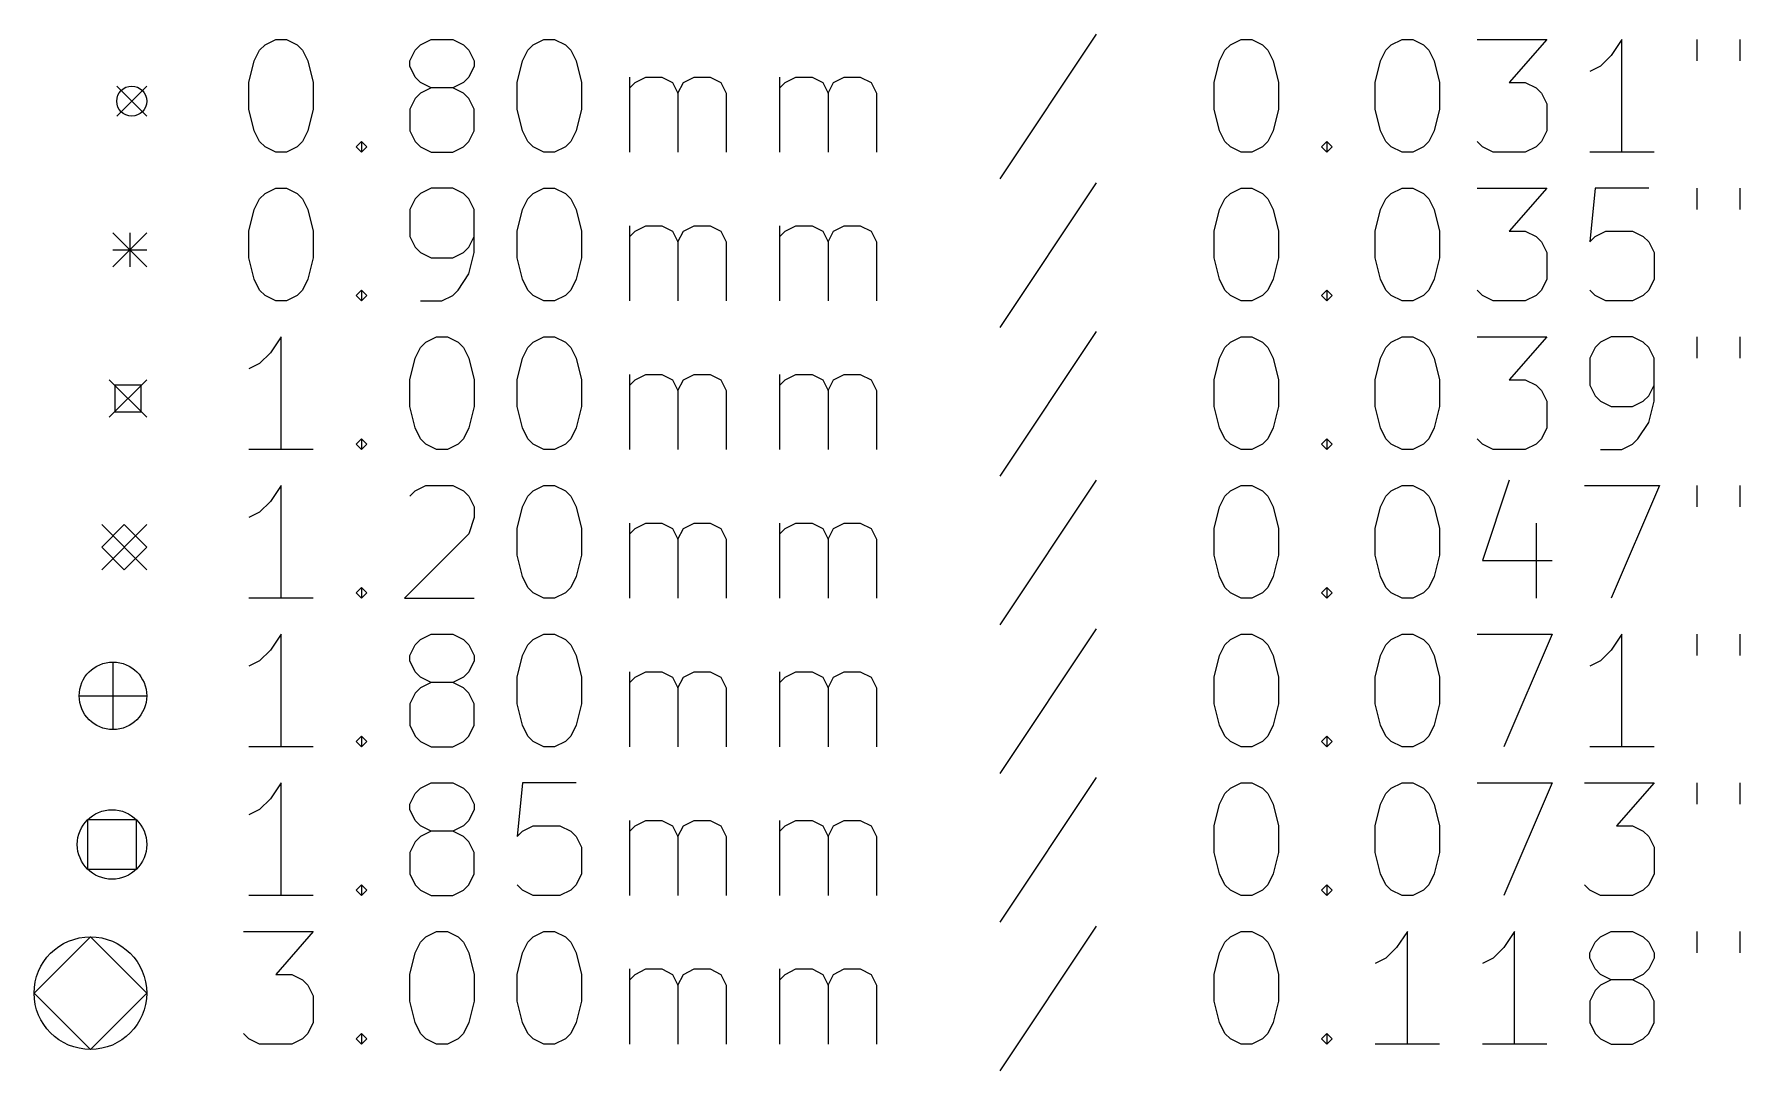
# Model space of a CAD drawing. Extents: x 97 to 200, y -195 to -40.
# Drawn here: x 96.97 to 142.41, y -195.01 to -167.39 of the extents above; entities that cross this region are included whole.
import ezdxf

# ---------------------------------------------------------------- set-up
doc = ezdxf.new("R2010")
doc.units = 0
doc.layers.add('BLACK', color=7, linetype='CONTINUOUS')

msp = doc.modelspace()

# ---------------------------------------------------------------- linework, layer by layer
at = {"layer": 'BLACK', "linetype": 'CONTINUOUS'}
for p, q in [((103.125, -167.675), (103.411, -167.532)), ((103.411, -167.532), (103.696, -167.532)), ((103.696, -167.532), (103.982, -167.675)), ((107.268, -167.675), (107.554, -167.532)), ((107.554, -167.532), (108.125, -167.532)), ((108.125, -167.532), (108.411, -167.675)), ((110.268, -167.675), (110.554, -167.532)), ((110.554, -167.532), (110.839, -167.532)), ((110.839, -167.532), (111.125, -167.675)), ((125.268, -167.389), (122.696, -171.246)), ((128.839, -167.675), (129.125, -167.532)), ((129.125, -167.532), (129.411, -167.532)), ((129.411, -167.532), (129.696, -167.675)), ((133.125, -167.675), (133.411, -167.532)), ((133.411, -167.532), (133.696, -167.532)), ((133.696, -167.532), (133.982, -167.675)), ((135.411, -167.532), (137.268, -167.532)), ((137.268, -167.532), (136.268, -168.675)), ((139.268, -167.532), (138.982, -167.961)), ((139.268, -170.532), (139.268, -167.532)), ((141.268, -167.532), (141.268, -168.104)), ((142.411, -167.532), (142.411, -168.104)), ((102.696, -168.675), (102.839, -168.104)), ((102.839, -168.104), (102.982, -167.818)), ((102.982, -167.818), (103.125, -167.675)), ((103.982, -167.675), (104.125, -167.818)), ((104.125, -167.818), (104.268, -168.104)), ((104.268, -168.104), (104.411, -168.675)), ((106.982, -168.104), (107.125, -167.818)), ((106.982, -168.246), (106.982, -168.104)), ((107.125, -167.818), (107.268, -167.675)), ((108.411, -167.675), (108.554, -167.818)), ((108.554, -167.818), (108.696, -168.104)), ((108.696, -168.104), (108.696, -168.246)), ((109.839, -168.675), (109.982, -168.104)), ((109.982, -168.104), (110.125, -167.818)), ((110.125, -167.818), (110.268, -167.675)), ((111.125, -167.675), (111.268, -167.818)), ((111.268, -167.818), (111.411, -168.104)), ((111.411, -168.104), (111.554, -168.675)), ((128.411, -168.675), (128.554, -168.104)), ((128.554, -168.104), (128.696, -167.818)), ((128.696, -167.818), (128.839, -167.675)), ((129.696, -167.675), (129.839, -167.818)), ((129.839, -167.818), (129.982, -168.104)), ((129.982, -168.104), (130.125, -168.675)), ((132.696, -168.675), (132.839, -168.104)), ((132.839, -168.104), (132.982, -167.818)), ((132.982, -167.818), (133.125, -167.675)), ((133.982, -167.675), (134.125, -167.818)), ((134.125, -167.818), (134.268, -168.104)), ((134.268, -168.104), (134.411, -168.675)), ((138.982, -167.961), (138.696, -168.246)), ((107.125, -168.532), (106.982, -168.246)), ((107.268, -168.675), (107.125, -168.532)), ((108.554, -168.532), (108.411, -168.675)), ((108.696, -168.246), (108.554, -168.532)), ((112.839, -170.532), (112.839, -168.532)), ((112.982, -168.675), (113.268, -168.532)), ((113.268, -168.532), (113.696, -168.532)), ((113.696, -168.532), (113.982, -168.675)), ((114.268, -168.675), (114.554, -168.532)), ((114.554, -168.532), (114.982, -168.532)), ((114.982, -168.532), (115.268, -168.675)), ((116.839, -170.532), (116.839, -168.532)), ((116.982, -168.675), (117.268, -168.532)), ((117.268, -168.532), (117.696, -168.532)), ((117.696, -168.532), (117.982, -168.675)), ((118.268, -168.675), (118.554, -168.532)), ((118.554, -168.532), (118.982, -168.532)), ((118.982, -168.532), (119.268, -168.675)), ((138.696, -168.246), (138.411, -168.389)), ((99.175, -168.775), (99.975, -169.575)), ((99.975, -168.775), (99.175, -169.575)), ((102.696, -169.389), (102.696, -168.675)), ((104.411, -168.675), (104.411, -169.389)), ((107.268, -168.961), (107.125, -169.104)), ((107.554, -168.818), (107.268, -168.675)), ((107.554, -168.818), (107.268, -168.961)), ((108.125, -168.818), (107.554, -168.818)), ((108.411, -168.675), (108.125, -168.818)), ((108.411, -168.961), (108.125, -168.818)), ((108.554, -169.104), (108.411, -168.961)), ((109.839, -169.389), (109.839, -168.675)), ((111.554, -168.675), (111.554, -169.389)), ((112.839, -168.818), (112.982, -168.675)), ((113.982, -168.675), (114.125, -168.961)), ((114.125, -168.961), (114.268, -168.675)), ((114.125, -168.961), (114.125, -170.532)), ((115.268, -168.675), (115.411, -168.961)), ((115.411, -168.961), (115.411, -170.532)), ((116.839, -168.818), (116.982, -168.675)), ((117.982, -168.675), (118.125, -168.961)), ((118.125, -168.961), (118.268, -168.675)), ((118.125, -168.961), (118.125, -170.532)), ((119.268, -168.675), (119.411, -168.961)), ((119.411, -168.961), (119.411, -170.532)), ((128.411, -169.389), (128.411, -168.675)), ((130.125, -168.675), (130.125, -169.389)), ((132.696, -169.389), (132.696, -168.675)), ((134.411, -168.675), (134.411, -169.389)), ((136.268, -168.675), (136.696, -168.675)), ((136.696, -168.675), (136.982, -168.818)), ((136.982, -168.818), (137.125, -168.961)), ((137.125, -168.961), (137.268, -169.246)), ((102.839, -169.961), (102.696, -169.389)), ((104.411, -169.389), (104.268, -169.961)), ((107.125, -169.104), (106.982, -169.389)), ((106.982, -169.389), (106.982, -169.961)), ((108.696, -169.389), (108.554, -169.104)), ((108.696, -169.961), (108.696, -169.389)), ((109.982, -169.961), (109.839, -169.389)), ((111.554, -169.389), (111.411, -169.961)), ((128.554, -169.961), (128.411, -169.389)), ((130.125, -169.389), (129.982, -169.961)), ((132.839, -169.961), (132.696, -169.389)), ((134.411, -169.389), (134.268, -169.961)), ((137.268, -169.246), (137.268, -169.961)), ((102.982, -170.246), (102.839, -169.961)), ((103.125, -170.389), (102.982, -170.246)), ((104.125, -170.246), (103.982, -170.389)), ((104.268, -169.961), (104.125, -170.246)), ((105.554, -170.389), (105.696, -170.246)), ((105.696, -170.246), (105.839, -170.389)), ((105.696, -170.246), (105.696, -170.532)), ((106.982, -169.961), (107.125, -170.246)), ((107.125, -170.246), (107.268, -170.389)), ((108.411, -170.389), (108.554, -170.246)), ((108.554, -170.246), (108.696, -169.961)), ((110.125, -170.246), (109.982, -169.961)), ((110.268, -170.389), (110.125, -170.246)), ((111.268, -170.246), (111.125, -170.389)), ((111.411, -169.961), (111.268, -170.246)), ((128.696, -170.246), (128.554, -169.961)), ((128.839, -170.389), (128.696, -170.246)), ((129.839, -170.246), (129.696, -170.389)), ((129.982, -169.961), (129.839, -170.246)), ((131.268, -170.389), (131.411, -170.246)), ((131.411, -170.246), (131.554, -170.389)), ((131.411, -170.246), (131.411, -170.532)), ((132.982, -170.246), (132.839, -169.961)), ((133.125, -170.389), (132.982, -170.246)), ((134.125, -170.246), (133.982, -170.389)), ((134.268, -169.961), (134.125, -170.246)), ((135.554, -170.389), (135.411, -170.246)), ((137.125, -170.246), (136.982, -170.389)), ((137.268, -169.961), (137.125, -170.246)), ((103.411, -170.532), (103.125, -170.389)), ((103.696, -170.532), (103.411, -170.532)), ((103.982, -170.389), (103.696, -170.532)), ((105.696, -170.532), (105.554, -170.389)), ((105.839, -170.389), (105.696, -170.532)), ((107.268, -170.389), (107.554, -170.532)), ((107.554, -170.532), (108.125, -170.532)), ((108.125, -170.532), (108.411, -170.389)), ((110.554, -170.532), (110.268, -170.389)), ((110.839, -170.532), (110.554, -170.532)), ((111.125, -170.389), (110.839, -170.532)), ((129.125, -170.532), (128.839, -170.389)), ((129.411, -170.532), (129.125, -170.532)), ((129.696, -170.389), (129.411, -170.532)), ((131.411, -170.532), (131.268, -170.389)), ((131.554, -170.389), (131.411, -170.532)), ((133.411, -170.532), (133.125, -170.389)), ((133.696, -170.532), (133.411, -170.532)), ((133.982, -170.389), (133.696, -170.532)), ((135.839, -170.532), (135.554, -170.389)), ((136.696, -170.532), (135.839, -170.532)), ((136.982, -170.389), (136.696, -170.532)), ((140.125, -170.532), (138.411, -170.532)), ((102.982, -171.778), (103.125, -171.635)), ((103.125, -171.635), (103.411, -171.492)), ((103.411, -171.492), (103.696, -171.492)), ((103.696, -171.492), (103.982, -171.635)), ((103.982, -171.635), (104.125, -171.778)), ((107.268, -171.635), (107.125, -171.778)), ((107.554, -171.492), (107.268, -171.635)), ((108.125, -171.492), (107.554, -171.492)), ((108.411, -171.635), (108.125, -171.492)), ((108.554, -171.778), (108.411, -171.635)), ((110.125, -171.778), (110.268, -171.635)), ((110.268, -171.635), (110.554, -171.492)), ((110.554, -171.492), (110.839, -171.492)), ((110.839, -171.492), (111.125, -171.635)), ((111.125, -171.635), (111.268, -171.778)), ((125.268, -171.349), (122.696, -175.206)), ((128.696, -171.778), (128.839, -171.635)), ((128.839, -171.635), (129.125, -171.492)), ((129.125, -171.492), (129.411, -171.492)), ((129.411, -171.492), (129.696, -171.635)), ((129.696, -171.635), (129.839, -171.778)), ((132.982, -171.778), (133.125, -171.635)), ((133.125, -171.635), (133.411, -171.492)), ((133.411, -171.492), (133.696, -171.492)), ((133.696, -171.492), (133.982, -171.635)), ((133.982, -171.635), (134.125, -171.778)), ((135.411, -171.492), (137.268, -171.492)), ((137.268, -171.492), (136.268, -172.635)), ((138.554, -171.492), (138.411, -172.921)), ((139.982, -171.492), (138.554, -171.492)), ((141.268, -171.492), (141.268, -172.064)), ((142.411, -171.492), (142.411, -172.064)), ((102.696, -172.635), (102.839, -172.064)), ((102.839, -172.064), (102.982, -171.778)), ((104.125, -171.778), (104.268, -172.064)), ((104.268, -172.064), (104.411, -172.635)), ((107.125, -171.778), (106.982, -172.064)), ((106.982, -172.064), (106.982, -172.778)), ((108.696, -172.064), (108.554, -171.778)), ((108.696, -173.206), (108.696, -172.064)), ((109.839, -172.635), (109.982, -172.064)), ((109.982, -172.064), (110.125, -171.778)), ((111.268, -171.778), (111.411, -172.064)), ((111.411, -172.064), (111.554, -172.635)), ((128.411, -172.635), (128.554, -172.064)), ((128.554, -172.064), (128.696, -171.778)), ((129.839, -171.778), (129.982, -172.064)), ((129.982, -172.064), (130.125, -172.635)), ((132.696, -172.635), (132.839, -172.064)), ((132.839, -172.064), (132.982, -171.778)), ((134.125, -171.778), (134.268, -172.064)), ((134.268, -172.064), (134.411, -172.635)), ((102.696, -173.349), (102.696, -172.635)), ((104.411, -172.635), (104.411, -173.349)), ((109.839, -173.349), (109.839, -172.635)), ((111.554, -172.635), (111.554, -173.349)), ((112.839, -174.492), (112.839, -172.492)), ((112.839, -172.778), (112.982, -172.635)), ((112.982, -172.635), (113.268, -172.492)), ((113.268, -172.492), (113.696, -172.492)), ((113.696, -172.492), (113.982, -172.635)), ((113.982, -172.635), (114.125, -172.921)), ((114.125, -172.921), (114.268, -172.635)), ((114.268, -172.635), (114.554, -172.492)), ((114.554, -172.492), (114.982, -172.492)), ((114.982, -172.492), (115.268, -172.635)), ((115.268, -172.635), (115.411, -172.921)), ((116.839, -174.492), (116.839, -172.492)), ((116.839, -172.778), (116.982, -172.635)), ((116.982, -172.635), (117.268, -172.492)), ((117.268, -172.492), (117.696, -172.492)), ((117.696, -172.492), (117.982, -172.635)), ((117.982, -172.635), (118.125, -172.921)), ((118.125, -172.921), (118.268, -172.635)), ((118.268, -172.635), (118.554, -172.492)), ((118.554, -172.492), (118.982, -172.492)), ((118.982, -172.492), (119.268, -172.635)), ((119.268, -172.635), (119.411, -172.921)), ((128.411, -173.349), (128.411, -172.635)), ((130.125, -172.635), (130.125, -173.349)), ((132.696, -173.349), (132.696, -172.635)), ((134.411, -172.635), (134.411, -173.349)), ((136.268, -172.635), (136.696, -172.635)), ((136.696, -172.635), (136.982, -172.778)), ((138.554, -172.778), (138.839, -172.635)), ((138.839, -172.635), (139.554, -172.635)), ((139.554, -172.635), (139.839, -172.778)), ((99.075, -172.685), (99.975, -173.585)), ((99.975, -172.685), (99.075, -173.585)), ((99.525, -172.685), (99.525, -173.585)), ((106.982, -172.778), (107.125, -173.064)), ((107.125, -173.064), (107.268, -173.206)), ((108.411, -173.206), (108.554, -173.064)), ((108.554, -173.064), (108.696, -172.778)), ((114.125, -172.921), (114.125, -174.492)), ((115.411, -172.921), (115.411, -174.492)), ((118.125, -172.921), (118.125, -174.492)), ((119.411, -172.921), (119.411, -174.492)), ((136.982, -172.778), (137.125, -172.921)), ((137.125, -172.921), (137.268, -173.206)), ((138.411, -172.921), (138.554, -172.778)), ((139.839, -172.778), (139.982, -172.921)), ((139.982, -172.921), (140.125, -173.206)), ((99.075, -173.135), (99.975, -173.135)), ((102.839, -173.921), (102.696, -173.349)), ((104.411, -173.349), (104.268, -173.921)), ((107.268, -173.206), (107.554, -173.349)), ((107.554, -173.349), (108.125, -173.349)), ((108.125, -173.349), (108.411, -173.206)), ((108.554, -173.778), (108.696, -173.206)), ((109.982, -173.921), (109.839, -173.349)), ((111.554, -173.349), (111.411, -173.921)), ((128.554, -173.921), (128.411, -173.349)), ((130.125, -173.349), (129.982, -173.921)), ((132.839, -173.921), (132.696, -173.349)), ((134.411, -173.349), (134.268, -173.921)), ((137.268, -173.206), (137.268, -173.921)), ((140.125, -173.206), (140.125, -173.921)), ((102.982, -174.206), (102.839, -173.921)), ((104.268, -173.921), (104.125, -174.206)), ((108.268, -174.206), (108.554, -173.778)), ((110.125, -174.206), (109.982, -173.921)), ((111.411, -173.921), (111.268, -174.206)), ((128.696, -174.206), (128.554, -173.921)), ((129.982, -173.921), (129.839, -174.206)), ((132.982, -174.206), (132.839, -173.921)), ((134.268, -173.921), (134.125, -174.206)), ((137.268, -173.921), (137.125, -174.206)), ((140.125, -173.921), (139.982, -174.206)), ((103.125, -174.349), (102.982, -174.206)), ((103.411, -174.492), (103.125, -174.349)), ((103.982, -174.349), (103.696, -174.492)), ((104.125, -174.206), (103.982, -174.349)), ((105.554, -174.349), (105.696, -174.206)), ((105.696, -174.492), (105.554, -174.349)), ((105.696, -174.206), (105.839, -174.349)), ((105.696, -174.206), (105.696, -174.492)), ((105.839, -174.349), (105.696, -174.492)), ((107.839, -174.492), (108.125, -174.349)), ((108.125, -174.349), (108.268, -174.206)), ((110.268, -174.349), (110.125, -174.206)), ((110.554, -174.492), (110.268, -174.349)), ((111.125, -174.349), (110.839, -174.492)), ((111.268, -174.206), (111.125, -174.349)), ((128.839, -174.349), (128.696, -174.206)), ((129.125, -174.492), (128.839, -174.349)), ((129.696, -174.349), (129.411, -174.492)), ((129.839, -174.206), (129.696, -174.349)), ((131.268, -174.349), (131.411, -174.206)), ((131.411, -174.492), (131.268, -174.349)), ((131.411, -174.206), (131.554, -174.349)), ((131.411, -174.206), (131.411, -174.492)), ((131.554, -174.349), (131.411, -174.492)), ((133.125, -174.349), (132.982, -174.206)), ((133.411, -174.492), (133.125, -174.349)), ((133.982, -174.349), (133.696, -174.492)), ((134.125, -174.206), (133.982, -174.349)), ((135.554, -174.349), (135.411, -174.206)), ((135.839, -174.492), (135.554, -174.349)), ((136.982, -174.349), (136.696, -174.492)), ((137.125, -174.206), (136.982, -174.349)), ((138.554, -174.349), (138.411, -174.206)), ((138.839, -174.492), (138.554, -174.349)), ((139.839, -174.349), (139.554, -174.492)), ((139.982, -174.206), (139.839, -174.349)), ((103.696, -174.492), (103.411, -174.492)), ((107.268, -174.492), (107.839, -174.492)), ((110.839, -174.492), (110.554, -174.492)), ((129.411, -174.492), (129.125, -174.492)), ((133.696, -174.492), (133.411, -174.492)), ((136.696, -174.492), (135.839, -174.492)), ((139.554, -174.492), (138.839, -174.492)), ((125.268, -175.309), (122.696, -179.166)), ((103.554, -175.452), (103.268, -175.881)), ((103.554, -178.452), (103.554, -175.452)), ((107.125, -176.024), (107.268, -175.738)), ((107.268, -175.738), (107.411, -175.595)), ((107.411, -175.595), (107.696, -175.452)), ((107.696, -175.452), (107.982, -175.452)), ((107.982, -175.452), (108.268, -175.595)), ((108.268, -175.595), (108.411, -175.738)), ((108.411, -175.738), (108.554, -176.024)), ((109.982, -176.024), (110.125, -175.738)), ((110.125, -175.738), (110.268, -175.595)), ((110.268, -175.595), (110.554, -175.452)), ((110.554, -175.452), (110.839, -175.452)), ((110.839, -175.452), (111.125, -175.595)), ((111.125, -175.595), (111.268, -175.738)), ((111.268, -175.738), (111.411, -176.024)), ((128.554, -176.024), (128.696, -175.738)), ((128.696, -175.738), (128.839, -175.595)), ((128.839, -175.595), (129.125, -175.452)), ((129.125, -175.452), (129.411, -175.452)), ((129.411, -175.452), (129.696, -175.595)), ((129.696, -175.595), (129.839, -175.738)), ((129.839, -175.738), (129.982, -176.024)), ((132.839, -176.024), (132.982, -175.738)), ((132.982, -175.738), (133.125, -175.595)), ((133.125, -175.595), (133.411, -175.452)), ((133.411, -175.452), (133.696, -175.452)), ((133.696, -175.452), (133.982, -175.595)), ((133.982, -175.595), (134.125, -175.738)), ((134.125, -175.738), (134.268, -176.024)), ((135.411, -175.452), (137.268, -175.452)), ((137.268, -175.452), (136.268, -176.595)), ((138.554, -175.738), (138.411, -176.024)), ((138.696, -175.595), (138.554, -175.738)), ((138.982, -175.452), (138.696, -175.595)), ((139.554, -175.452), (138.982, -175.452)), ((139.839, -175.595), (139.554, -175.452)), ((139.982, -175.738), (139.839, -175.595)), ((140.125, -176.024), (139.982, -175.738)), ((141.268, -175.452), (141.268, -176.024)), ((142.411, -175.452), (142.411, -176.024)), ((102.982, -176.166), (102.696, -176.309)), ((103.268, -175.881), (102.982, -176.166)), ((106.982, -176.595), (107.125, -176.024)), ((108.554, -176.024), (108.696, -176.595)), ((109.839, -176.595), (109.982, -176.024)), ((111.411, -176.024), (111.554, -176.595)), ((128.411, -176.595), (128.554, -176.024)), ((129.982, -176.024), (130.125, -176.595)), ((132.696, -176.595), (132.839, -176.024)), ((134.268, -176.024), (134.411, -176.595)), ((138.411, -176.024), (138.411, -176.738)), ((140.125, -177.166), (140.125, -176.024)), ((98.975, -176.595), (99.975, -177.595)), ((99.975, -176.595), (98.975, -177.595)), ((99.8286, -176.741), (99.1214, -176.741)), ((99.1214, -176.741), (99.1214, -177.449)), ((99.8286, -177.449), (99.8286, -176.741)), ((106.982, -177.309), (106.982, -176.595)), ((108.696, -176.595), (108.696, -177.309)), ((109.839, -177.309), (109.839, -176.595)), ((111.554, -176.595), (111.554, -177.309)), ((112.839, -178.452), (112.839, -176.452)), ((112.839, -176.738), (112.982, -176.595)), ((112.982, -176.595), (113.268, -176.452)), ((113.268, -176.452), (113.696, -176.452)), ((113.696, -176.452), (113.982, -176.595)), ((113.982, -176.595), (114.125, -176.881)), ((114.125, -176.881), (114.268, -176.595)), ((114.268, -176.595), (114.554, -176.452)), ((114.554, -176.452), (114.982, -176.452)), ((114.982, -176.452), (115.268, -176.595)), ((115.268, -176.595), (115.411, -176.881)), ((116.839, -178.452), (116.839, -176.452)), ((116.839, -176.738), (116.982, -176.595)), ((116.982, -176.595), (117.268, -176.452)), ((117.268, -176.452), (117.696, -176.452)), ((117.696, -176.452), (117.982, -176.595)), ((117.982, -176.595), (118.125, -176.881)), ((118.125, -176.881), (118.268, -176.595)), ((118.268, -176.595), (118.554, -176.452)), ((118.554, -176.452), (118.982, -176.452)), ((118.982, -176.452), (119.268, -176.595)), ((119.268, -176.595), (119.411, -176.881)), ((128.411, -177.309), (128.411, -176.595)), ((130.125, -176.595), (130.125, -177.309)), ((132.696, -177.309), (132.696, -176.595)), ((134.411, -176.595), (134.411, -177.309)), ((136.268, -176.595), (136.696, -176.595)), ((136.696, -176.595), (136.982, -176.738)), ((136.982, -176.738), (137.125, -176.881)), ((138.411, -176.738), (138.554, -177.024)), ((139.982, -177.024), (140.125, -176.738)), ((114.125, -176.881), (114.125, -178.452)), ((115.411, -176.881), (115.411, -178.452)), ((118.125, -176.881), (118.125, -178.452)), ((119.411, -176.881), (119.411, -178.452)), ((137.125, -176.881), (137.268, -177.166)), ((137.268, -177.166), (137.268, -177.881)), ((138.554, -177.024), (138.696, -177.166)), ((138.696, -177.166), (138.982, -177.309)), ((139.554, -177.309), (139.839, -177.166)), ((139.839, -177.166), (139.982, -177.024)), ((139.982, -177.738), (140.125, -177.166)), ((99.1214, -177.449), (99.8286, -177.449)), ((107.125, -177.881), (106.982, -177.309)), ((108.696, -177.309), (108.554, -177.881)), ((109.982, -177.881), (109.839, -177.309)), ((111.554, -177.309), (111.411, -177.881)), ((128.554, -177.881), (128.411, -177.309)), ((130.125, -177.309), (129.982, -177.881)), ((132.839, -177.881), (132.696, -177.309)), ((134.411, -177.309), (134.268, -177.881)), ((138.982, -177.309), (139.554, -177.309)), ((107.268, -178.166), (107.125, -177.881)), ((108.554, -177.881), (108.411, -178.166)), ((110.125, -178.166), (109.982, -177.881)), ((111.411, -177.881), (111.268, -178.166)), ((128.696, -178.166), (128.554, -177.881)), ((129.982, -177.881), (129.839, -178.166)), ((132.982, -178.166), (132.839, -177.881)), ((134.268, -177.881), (134.125, -178.166)), ((137.268, -177.881), (137.125, -178.166)), ((139.696, -178.166), (139.982, -177.738)), ((104.411, -178.452), (102.696, -178.452)), ((105.554, -178.309), (105.696, -178.166)), ((105.696, -178.452), (105.554, -178.309)), ((105.696, -178.166), (105.839, -178.309)), ((105.696, -178.166), (105.696, -178.452)), ((105.839, -178.309), (105.696, -178.452)), ((107.411, -178.309), (107.268, -178.166)), ((107.696, -178.452), (107.411, -178.309)), ((107.982, -178.452), (107.696, -178.452)), ((108.268, -178.309), (107.982, -178.452)), ((108.411, -178.166), (108.268, -178.309)), ((110.268, -178.309), (110.125, -178.166)), ((110.554, -178.452), (110.268, -178.309)), ((110.839, -178.452), (110.554, -178.452)), ((111.125, -178.309), (110.839, -178.452)), ((111.268, -178.166), (111.125, -178.309)), ((128.839, -178.309), (128.696, -178.166)), ((129.125, -178.452), (128.839, -178.309)), ((129.411, -178.452), (129.125, -178.452)), ((129.696, -178.309), (129.411, -178.452)), ((129.839, -178.166), (129.696, -178.309)), ((131.268, -178.309), (131.411, -178.166)), ((131.411, -178.452), (131.268, -178.309)), ((131.411, -178.166), (131.554, -178.309)), ((131.411, -178.166), (131.411, -178.452)), ((131.554, -178.309), (131.411, -178.452)), ((133.125, -178.309), (132.982, -178.166)), ((133.411, -178.452), (133.125, -178.309)), ((133.696, -178.452), (133.411, -178.452)), ((133.982, -178.309), (133.696, -178.452)), ((134.125, -178.166), (133.982, -178.309)), ((135.554, -178.309), (135.411, -178.166)), ((135.839, -178.452), (135.554, -178.309)), ((136.696, -178.452), (135.839, -178.452)), ((136.982, -178.309), (136.696, -178.452)), ((137.125, -178.166), (136.982, -178.309)), ((138.696, -178.452), (139.268, -178.452)), ((139.268, -178.452), (139.554, -178.309)), ((139.554, -178.309), (139.696, -178.166)), ((103.554, -179.412), (103.268, -179.841)), ((103.554, -182.412), (103.554, -179.412)), ((107.125, -179.555), (107.411, -179.412)), ((107.411, -179.412), (108.125, -179.412)), ((108.125, -179.412), (108.411, -179.555)), ((110.268, -179.555), (110.554, -179.412)), ((110.554, -179.412), (110.839, -179.412)), ((110.839, -179.412), (111.125, -179.555)), ((125.268, -179.269), (122.696, -183.126)), ((128.839, -179.555), (129.125, -179.412)), ((129.125, -179.412), (129.411, -179.412)), ((129.411, -179.412), (129.696, -179.555)), ((133.125, -179.555), (133.411, -179.412)), ((133.411, -179.412), (133.696, -179.412)), ((133.696, -179.412), (133.982, -179.555)), ((136.268, -179.269), (135.554, -181.412)), ((138.268, -179.412), (140.268, -179.412)), ((140.268, -179.412), (138.982, -182.412)), ((141.268, -179.412), (141.268, -179.984)), ((142.411, -179.412), (142.411, -179.984)), ((103.268, -179.841), (102.982, -180.126)), ((106.982, -179.698), (107.125, -179.555)), ((108.411, -179.555), (108.554, -179.698)), ((108.554, -179.698), (108.696, -179.984)), ((109.982, -179.984), (110.125, -179.698)), ((110.125, -179.698), (110.268, -179.555)), ((111.125, -179.555), (111.268, -179.698)), ((111.268, -179.698), (111.411, -179.984)), ((128.554, -179.984), (128.696, -179.698)), ((128.696, -179.698), (128.839, -179.555)), ((129.696, -179.555), (129.839, -179.698)), ((129.839, -179.698), (129.982, -179.984)), ((132.839, -179.984), (132.982, -179.698)), ((132.982, -179.698), (133.125, -179.555)), ((133.982, -179.555), (134.125, -179.698)), ((134.125, -179.698), (134.268, -179.984)), ((102.982, -180.126), (102.696, -180.269)), ((108.696, -180.269), (108.554, -180.698)), ((108.696, -179.984), (108.696, -180.269)), ((109.839, -180.555), (109.982, -179.984)), ((111.411, -179.984), (111.554, -180.555)), ((128.411, -180.555), (128.554, -179.984)), ((129.982, -179.984), (130.125, -180.555)), ((132.696, -180.555), (132.839, -179.984)), ((134.268, -179.984), (134.411, -180.555)), ((98.775, -180.455), (99.975, -181.655)), ((99.975, -180.455), (98.775, -181.655)), ((99.375, -180.455), (98.775, -181.055)), ((99.975, -181.055), (99.375, -180.455)), ((108.554, -180.698), (106.839, -182.412)), ((109.839, -181.269), (109.839, -180.555)), ((111.554, -180.555), (111.554, -181.269)), ((112.839, -182.412), (112.839, -180.412)), ((112.839, -180.698), (112.982, -180.555)), ((112.982, -180.555), (113.268, -180.412)), ((113.268, -180.412), (113.696, -180.412)), ((113.696, -180.412), (113.982, -180.555)), ((113.982, -180.555), (114.125, -180.841)), ((114.125, -180.841), (114.268, -180.555)), ((114.268, -180.555), (114.554, -180.412)), ((114.554, -180.412), (114.982, -180.412)), ((114.982, -180.412), (115.268, -180.555)), ((115.268, -180.555), (115.411, -180.841)), ((116.839, -182.412), (116.839, -180.412)), ((116.839, -180.698), (116.982, -180.555)), ((116.982, -180.555), (117.268, -180.412)), ((117.268, -180.412), (117.696, -180.412)), ((117.696, -180.412), (117.982, -180.555)), ((117.982, -180.555), (118.125, -180.841)), ((118.125, -180.841), (118.268, -180.555)), ((118.268, -180.555), (118.554, -180.412)), ((118.554, -180.412), (118.982, -180.412)), ((118.982, -180.412), (119.268, -180.555)), ((119.268, -180.555), (119.411, -180.841)), ((128.411, -181.269), (128.411, -180.555)), ((130.125, -180.555), (130.125, -181.269)), ((132.696, -181.269), (132.696, -180.555)), ((134.411, -180.555), (134.411, -181.269)), ((136.982, -180.412), (136.982, -182.412)), ((98.775, -181.055), (99.375, -181.655)), ((99.375, -181.655), (99.975, -181.055)), ((109.982, -181.841), (109.839, -181.269)), ((111.554, -181.269), (111.411, -181.841)), ((114.125, -180.841), (114.125, -182.412)), ((115.411, -180.841), (115.411, -182.412)), ((118.125, -180.841), (118.125, -182.412)), ((119.411, -180.841), (119.411, -182.412)), ((128.554, -181.841), (128.411, -181.269)), ((130.125, -181.269), (129.982, -181.841)), ((132.839, -181.841), (132.696, -181.269)), ((134.411, -181.269), (134.268, -181.841)), ((135.554, -181.412), (137.411, -181.412)), ((105.554, -182.269), (105.696, -182.126)), ((105.696, -182.126), (105.839, -182.269)), ((105.696, -182.126), (105.696, -182.412)), ((110.125, -182.126), (109.982, -181.841)), ((110.268, -182.269), (110.125, -182.126)), ((111.268, -182.126), (111.125, -182.269)), ((111.411, -181.841), (111.268, -182.126)), ((128.696, -182.126), (128.554, -181.841)), ((128.839, -182.269), (128.696, -182.126)), ((129.839, -182.126), (129.696, -182.269)), ((129.982, -181.841), (129.839, -182.126)), ((131.268, -182.269), (131.411, -182.126)), ((131.411, -182.126), (131.554, -182.269)), ((131.411, -182.126), (131.411, -182.412)), ((132.982, -182.126), (132.839, -181.841)), ((133.125, -182.269), (132.982, -182.126)), ((134.125, -182.126), (133.982, -182.269)), ((134.268, -181.841), (134.125, -182.126)), ((104.411, -182.412), (102.696, -182.412)), ((105.696, -182.412), (105.554, -182.269)), ((105.839, -182.269), (105.696, -182.412)), ((106.839, -182.412), (108.696, -182.412)), ((110.554, -182.412), (110.268, -182.269)), ((110.839, -182.412), (110.554, -182.412)), ((111.125, -182.269), (110.839, -182.412)), ((129.125, -182.412), (128.839, -182.269)), ((129.411, -182.412), (129.125, -182.412)), ((129.696, -182.269), (129.411, -182.412)), ((131.411, -182.412), (131.268, -182.269)), ((131.554, -182.269), (131.411, -182.412)), ((133.411, -182.412), (133.125, -182.269)), ((133.696, -182.412), (133.411, -182.412)), ((133.982, -182.269), (133.696, -182.412)), ((103.554, -183.372), (103.268, -183.801)), ((103.554, -186.372), (103.554, -183.372)), ((107.125, -183.658), (107.268, -183.515)), ((107.268, -183.515), (107.554, -183.372)), ((107.554, -183.372), (108.125, -183.372)), ((108.125, -183.372), (108.411, -183.515)), ((108.411, -183.515), (108.554, -183.658)), ((110.125, -183.658), (110.268, -183.515)), ((110.268, -183.515), (110.554, -183.372)), ((110.554, -183.372), (110.839, -183.372)), ((110.839, -183.372), (111.125, -183.515)), ((111.125, -183.515), (111.268, -183.658)), ((125.268, -183.229), (122.696, -187.086)), ((128.696, -183.658), (128.839, -183.515)), ((128.839, -183.515), (129.125, -183.372)), ((129.125, -183.372), (129.411, -183.372)), ((129.411, -183.372), (129.696, -183.515)), ((129.696, -183.515), (129.839, -183.658)), ((132.982, -183.658), (133.125, -183.515)), ((133.125, -183.515), (133.411, -183.372)), ((133.411, -183.372), (133.696, -183.372)), ((133.696, -183.372), (133.982, -183.515)), ((133.982, -183.515), (134.125, -183.658)), ((135.411, -183.372), (137.411, -183.372)), ((137.411, -183.372), (136.125, -186.372)), ((139.268, -183.372), (138.982, -183.801)), ((139.268, -186.372), (139.268, -183.372)), ((141.268, -183.372), (141.268, -183.944)), ((142.411, -183.372), (142.411, -183.944)), ((103.268, -183.801), (102.982, -184.086)), ((106.982, -183.944), (107.125, -183.658)), ((106.982, -184.086), (106.982, -183.944)), ((108.554, -183.658), (108.696, -183.944)), ((108.696, -183.944), (108.696, -184.086)), ((109.839, -184.515), (109.982, -183.944)), ((109.982, -183.944), (110.125, -183.658)), ((111.268, -183.658), (111.411, -183.944)), ((111.411, -183.944), (111.554, -184.515)), ((128.411, -184.515), (128.554, -183.944)), ((128.554, -183.944), (128.696, -183.658)), ((129.839, -183.658), (129.982, -183.944)), ((129.982, -183.944), (130.125, -184.515)), ((132.696, -184.515), (132.839, -183.944)), ((132.839, -183.944), (132.982, -183.658)), ((134.125, -183.658), (134.268, -183.944)), ((134.268, -183.944), (134.411, -184.515)), ((138.982, -183.801), (138.696, -184.086)), ((99.075, -184.115), (99.075, -185.915)), ((102.982, -184.086), (102.696, -184.229)), ((107.125, -184.372), (106.982, -184.086)), ((107.268, -184.515), (107.125, -184.372)), ((108.554, -184.372), (108.411, -184.515)), ((108.696, -184.086), (108.554, -184.372)), ((112.839, -186.372), (112.839, -184.372)), ((112.982, -184.515), (113.268, -184.372)), ((113.268, -184.372), (113.696, -184.372)), ((113.696, -184.372), (113.982, -184.515)), ((114.268, -184.515), (114.554, -184.372)), ((114.554, -184.372), (114.982, -184.372)), ((114.982, -184.372), (115.268, -184.515)), ((116.839, -186.372), (116.839, -184.372)), ((116.982, -184.515), (117.268, -184.372)), ((117.268, -184.372), (117.696, -184.372)), ((117.696, -184.372), (117.982, -184.515)), ((118.268, -184.515), (118.554, -184.372)), ((118.554, -184.372), (118.982, -184.372)), ((118.982, -184.372), (119.268, -184.515)), ((138.696, -184.086), (138.411, -184.229)), ((107.268, -184.801), (107.125, -184.944)), ((107.554, -184.658), (107.268, -184.515)), ((107.554, -184.658), (107.268, -184.801)), ((108.125, -184.658), (107.554, -184.658)), ((108.411, -184.515), (108.125, -184.658)), ((108.411, -184.801), (108.125, -184.658)), ((108.554, -184.944), (108.411, -184.801)), ((109.839, -185.229), (109.839, -184.515)), ((111.554, -184.515), (111.554, -185.229)), ((112.839, -184.658), (112.982, -184.515)), ((113.982, -184.515), (114.125, -184.801)), ((114.125, -184.801), (114.268, -184.515)), ((114.125, -184.801), (114.125, -186.372)), ((115.268, -184.515), (115.411, -184.801)), ((115.411, -184.801), (115.411, -186.372)), ((116.839, -184.658), (116.982, -184.515)), ((117.982, -184.515), (118.125, -184.801)), ((118.125, -184.801), (118.268, -184.515)), ((118.125, -184.801), (118.125, -186.372)), ((119.268, -184.515), (119.411, -184.801)), ((119.411, -184.801), (119.411, -186.372)), ((128.411, -185.229), (128.411, -184.515)), ((130.125, -184.515), (130.125, -185.229)), ((132.696, -185.229), (132.696, -184.515)), ((134.411, -184.515), (134.411, -185.229)), ((98.175, -185.015), (99.975, -185.015)), ((107.125, -184.944), (106.982, -185.229)), ((106.982, -185.229), (106.982, -185.801)), ((108.696, -185.229), (108.554, -184.944)), ((108.696, -185.801), (108.696, -185.229)), ((109.982, -185.801), (109.839, -185.229)), ((111.554, -185.229), (111.411, -185.801)), ((128.554, -185.801), (128.411, -185.229)), ((130.125, -185.229), (129.982, -185.801)), ((132.839, -185.801), (132.696, -185.229)), ((134.411, -185.229), (134.268, -185.801)), ((106.982, -185.801), (107.125, -186.086)), ((108.554, -186.086), (108.696, -185.801)), ((110.125, -186.086), (109.982, -185.801)), ((111.411, -185.801), (111.268, -186.086)), ((128.696, -186.086), (128.554, -185.801)), ((129.982, -185.801), (129.839, -186.086)), ((132.982, -186.086), (132.839, -185.801)), ((134.268, -185.801), (134.125, -186.086)), ((105.554, -186.229), (105.696, -186.086)), ((105.696, -186.372), (105.554, -186.229)), ((105.696, -186.086), (105.839, -186.229)), ((105.696, -186.086), (105.696, -186.372)), ((105.839, -186.229), (105.696, -186.372)), ((107.125, -186.086), (107.268, -186.229)), ((107.268, -186.229), (107.554, -186.372)), ((108.125, -186.372), (108.411, -186.229)), ((108.411, -186.229), (108.554, -186.086)), ((110.268, -186.229), (110.125, -186.086)), ((110.554, -186.372), (110.268, -186.229)), ((111.125, -186.229), (110.839, -186.372)), ((111.268, -186.086), (111.125, -186.229)), ((128.839, -186.229), (128.696, -186.086)), ((129.125, -186.372), (128.839, -186.229)), ((129.696, -186.229), (129.411, -186.372)), ((129.839, -186.086), (129.696, -186.229)), ((131.268, -186.229), (131.411, -186.086)), ((131.411, -186.372), (131.268, -186.229)), ((131.411, -186.086), (131.554, -186.229)), ((131.411, -186.086), (131.411, -186.372)), ((131.554, -186.229), (131.411, -186.372)), ((133.125, -186.229), (132.982, -186.086)), ((133.411, -186.372), (133.125, -186.229)), ((133.982, -186.229), (133.696, -186.372)), ((134.125, -186.086), (133.982, -186.229)), ((104.411, -186.372), (102.696, -186.372)), ((107.554, -186.372), (108.125, -186.372)), ((110.839, -186.372), (110.554, -186.372)), ((129.411, -186.372), (129.125, -186.372)), ((133.696, -186.372), (133.411, -186.372)), ((140.125, -186.372), (138.411, -186.372)), ((125.268, -187.189), (122.696, -191.046)), ((103.554, -187.332), (103.268, -187.761)), ((103.554, -190.332), (103.554, -187.332)), ((106.982, -187.904), (107.125, -187.618)), ((107.125, -187.618), (107.268, -187.475)), ((107.268, -187.475), (107.554, -187.332)), ((107.554, -187.332), (108.125, -187.332)), ((108.125, -187.332), (108.411, -187.475)), ((108.411, -187.475), (108.554, -187.618)), ((108.554, -187.618), (108.696, -187.904)), ((109.982, -187.332), (109.839, -188.761)), ((111.411, -187.332), (109.982, -187.332)), ((128.554, -187.904), (128.696, -187.618)), ((128.696, -187.618), (128.839, -187.475)), ((128.839, -187.475), (129.125, -187.332)), ((129.125, -187.332), (129.411, -187.332)), ((129.411, -187.332), (129.696, -187.475)), ((129.696, -187.475), (129.839, -187.618)), ((129.839, -187.618), (129.982, -187.904)), ((132.839, -187.904), (132.982, -187.618)), ((132.982, -187.618), (133.125, -187.475)), ((133.125, -187.475), (133.411, -187.332)), ((133.411, -187.332), (133.696, -187.332)), ((133.696, -187.332), (133.982, -187.475)), ((133.982, -187.475), (134.125, -187.618)), ((134.125, -187.618), (134.268, -187.904)), ((135.411, -187.332), (137.411, -187.332)), ((137.411, -187.332), (136.125, -190.332)), ((138.268, -187.332), (140.125, -187.332)), ((140.125, -187.332), (139.125, -188.475)), ((141.268, -187.332), (141.268, -187.904)), ((142.411, -187.332), (142.411, -187.904)), ((102.982, -188.046), (102.696, -188.189)), ((103.268, -187.761), (102.982, -188.046)), ((106.982, -188.046), (106.982, -187.904)), ((107.125, -188.332), (106.982, -188.046)), ((108.696, -188.046), (108.554, -188.332)), ((108.696, -187.904), (108.696, -188.046)), ((128.411, -188.475), (128.554, -187.904)), ((129.982, -187.904), (130.125, -188.475)), ((132.696, -188.475), (132.839, -187.904)), ((134.268, -187.904), (134.411, -188.475)), ((99.7041, -188.321), (98.3959, -188.321)), ((98.3959, -188.321), (98.3959, -189.629)), ((99.7041, -189.629), (99.7041, -188.321)), ((107.268, -188.475), (107.125, -188.332)), ((107.554, -188.618), (107.268, -188.475)), ((108.411, -188.475), (108.125, -188.618)), ((108.554, -188.332), (108.411, -188.475)), ((109.982, -188.618), (110.268, -188.475)), ((110.268, -188.475), (110.982, -188.475)), ((110.982, -188.475), (111.268, -188.618)), ((112.839, -190.332), (112.839, -188.332)), ((112.839, -188.618), (112.982, -188.475)), ((112.982, -188.475), (113.268, -188.332)), ((113.268, -188.332), (113.696, -188.332)), ((113.696, -188.332), (113.982, -188.475)), ((113.982, -188.475), (114.125, -188.761)), ((114.125, -188.761), (114.268, -188.475)), ((114.268, -188.475), (114.554, -188.332)), ((114.554, -188.332), (114.982, -188.332)), ((114.982, -188.332), (115.268, -188.475)), ((115.268, -188.475), (115.411, -188.761)), ((116.839, -190.332), (116.839, -188.332)), ((116.839, -188.618), (116.982, -188.475)), ((116.982, -188.475), (117.268, -188.332)), ((117.268, -188.332), (117.696, -188.332)), ((117.696, -188.332), (117.982, -188.475)), ((117.982, -188.475), (118.125, -188.761)), ((118.125, -188.761), (118.268, -188.475)), ((118.268, -188.475), (118.554, -188.332)), ((118.554, -188.332), (118.982, -188.332)), ((118.982, -188.332), (119.268, -188.475)), ((119.268, -188.475), (119.411, -188.761)), ((128.411, -189.189), (128.411, -188.475)), ((130.125, -188.475), (130.125, -189.189)), ((132.696, -189.189), (132.696, -188.475)), ((134.411, -188.475), (134.411, -189.189)), ((139.125, -188.475), (139.554, -188.475)), ((139.554, -188.475), (139.839, -188.618)), ((107.125, -188.904), (106.982, -189.189)), ((107.268, -188.761), (107.125, -188.904)), ((107.554, -188.618), (107.268, -188.761)), ((108.125, -188.618), (107.554, -188.618)), ((108.411, -188.761), (108.125, -188.618)), ((108.554, -188.904), (108.411, -188.761)), ((108.696, -189.189), (108.554, -188.904)), ((109.839, -188.761), (109.982, -188.618)), ((111.268, -188.618), (111.411, -188.761)), ((111.411, -188.761), (111.554, -189.046)), ((114.125, -188.761), (114.125, -190.332)), ((115.411, -188.761), (115.411, -190.332)), ((118.125, -188.761), (118.125, -190.332)), ((119.411, -188.761), (119.411, -190.332)), ((139.839, -188.618), (139.982, -188.761)), ((139.982, -188.761), (140.125, -189.046)), ((106.982, -189.189), (106.982, -189.761)), ((108.696, -189.761), (108.696, -189.189)), ((111.554, -189.046), (111.554, -189.761)), ((128.554, -189.761), (128.411, -189.189)), ((130.125, -189.189), (129.982, -189.761)), ((132.839, -189.761), (132.696, -189.189)), ((134.411, -189.189), (134.268, -189.761)), ((140.125, -189.046), (140.125, -189.761)), ((98.3959, -189.629), (99.7041, -189.629)), ((106.982, -189.761), (107.125, -190.046)), ((108.554, -190.046), (108.696, -189.761)), ((111.554, -189.761), (111.411, -190.046)), ((128.696, -190.046), (128.554, -189.761)), ((129.982, -189.761), (129.839, -190.046)), ((132.982, -190.046), (132.839, -189.761)), ((134.268, -189.761), (134.125, -190.046)), ((140.125, -189.761), (139.982, -190.046)), ((104.411, -190.332), (102.696, -190.332)), ((105.554, -190.189), (105.696, -190.046)), ((105.696, -190.332), (105.554, -190.189)), ((105.696, -190.046), (105.839, -190.189)), ((105.696, -190.046), (105.696, -190.332)), ((105.839, -190.189), (105.696, -190.332)), ((107.125, -190.046), (107.268, -190.189)), ((107.268, -190.189), (107.554, -190.332)), ((107.554, -190.332), (108.125, -190.332)), ((108.125, -190.332), (108.411, -190.189)), ((108.411, -190.189), (108.554, -190.046)), ((109.982, -190.189), (109.839, -190.046)), ((110.268, -190.332), (109.982, -190.189)), ((110.982, -190.332), (110.268, -190.332)), ((111.268, -190.189), (110.982, -190.332)), ((111.411, -190.046), (111.268, -190.189)), ((128.839, -190.189), (128.696, -190.046)), ((129.125, -190.332), (128.839, -190.189)), ((129.411, -190.332), (129.125, -190.332)), ((129.696, -190.189), (129.411, -190.332)), ((129.839, -190.046), (129.696, -190.189)), ((131.268, -190.189), (131.411, -190.046)), ((131.411, -190.332), (131.268, -190.189)), ((131.411, -190.046), (131.554, -190.189)), ((131.411, -190.046), (131.411, -190.332)), ((131.554, -190.189), (131.411, -190.332)), ((133.125, -190.189), (132.982, -190.046)), ((133.411, -190.332), (133.125, -190.189)), ((133.696, -190.332), (133.411, -190.332)), ((133.982, -190.189), (133.696, -190.332)), ((134.125, -190.046), (133.982, -190.189)), ((138.411, -190.189), (138.268, -190.046)), ((138.696, -190.332), (138.411, -190.189)), ((139.554, -190.332), (138.696, -190.332)), ((139.839, -190.189), (139.554, -190.332)), ((139.982, -190.046), (139.839, -190.189)), ((125.268, -191.149), (122.696, -195.006)), ((98.475, -191.435), (96.975, -192.935)), ((99.975, -192.935), (98.475, -191.435)), ((102.554, -191.292), (104.411, -191.292)), ((104.411, -191.292), (103.411, -192.435)), ((107.125, -191.864), (107.268, -191.578)), ((107.268, -191.578), (107.411, -191.435)), ((107.411, -191.435), (107.696, -191.292)), ((107.696, -191.292), (107.982, -191.292)), ((107.982, -191.292), (108.268, -191.435)), ((108.268, -191.435), (108.411, -191.578)), ((108.411, -191.578), (108.554, -191.864)), ((109.982, -191.864), (110.125, -191.578)), ((110.125, -191.578), (110.268, -191.435)), ((110.268, -191.435), (110.554, -191.292)), ((110.554, -191.292), (110.839, -191.292)), ((110.839, -191.292), (111.125, -191.435)), ((111.125, -191.435), (111.268, -191.578)), ((111.268, -191.578), (111.411, -191.864)), ((128.554, -191.864), (128.696, -191.578)), ((128.696, -191.578), (128.839, -191.435)), ((128.839, -191.435), (129.125, -191.292)), ((129.125, -191.292), (129.411, -191.292)), ((129.411, -191.292), (129.696, -191.435)), ((129.696, -191.435), (129.839, -191.578)), ((129.839, -191.578), (129.982, -191.864)), ((133.268, -191.721), (132.982, -192.006)), ((133.554, -191.292), (133.268, -191.721)), ((133.554, -194.292), (133.554, -191.292)), ((136.125, -191.721), (135.839, -192.006)), ((136.411, -191.292), (136.125, -191.721)), ((136.411, -194.292), (136.411, -191.292)), ((138.411, -191.864), (138.554, -191.578)), ((138.554, -191.578), (138.696, -191.435)), ((138.696, -191.435), (138.982, -191.292)), ((138.982, -191.292), (139.554, -191.292)), ((139.554, -191.292), (139.839, -191.435)), ((139.839, -191.435), (139.982, -191.578)), ((139.982, -191.578), (140.125, -191.864)), ((141.268, -191.292), (141.268, -191.864)), ((142.411, -191.292), (142.411, -191.864)), ((106.982, -192.435), (107.125, -191.864)), ((108.554, -191.864), (108.696, -192.435)), ((109.839, -192.435), (109.982, -191.864)), ((111.411, -191.864), (111.554, -192.435)), ((128.411, -192.435), (128.554, -191.864)), ((129.982, -191.864), (130.125, -192.435)), ((132.982, -192.006), (132.696, -192.149)), ((135.839, -192.006), (135.554, -192.149)), ((138.411, -192.006), (138.411, -191.864)), ((138.554, -192.292), (138.411, -192.006)), ((140.125, -192.006), (139.982, -192.292)), ((140.125, -191.864), (140.125, -192.006)), ((103.411, -192.435), (103.839, -192.435)), ((103.839, -192.435), (104.125, -192.578)), ((104.125, -192.578), (104.268, -192.721)), ((106.982, -193.149), (106.982, -192.435)), ((108.696, -192.435), (108.696, -193.149)), ((109.839, -193.149), (109.839, -192.435)), ((111.554, -192.435), (111.554, -193.149)), ((112.839, -194.292), (112.839, -192.292)), ((112.839, -192.578), (112.982, -192.435)), ((112.982, -192.435), (113.268, -192.292)), ((113.268, -192.292), (113.696, -192.292)), ((113.696, -192.292), (113.982, -192.435)), ((113.982, -192.435), (114.125, -192.721)), ((114.125, -192.721), (114.268, -192.435)), ((114.268, -192.435), (114.554, -192.292)), ((114.554, -192.292), (114.982, -192.292)), ((114.982, -192.292), (115.268, -192.435)), ((115.268, -192.435), (115.411, -192.721)), ((116.839, -194.292), (116.839, -192.292)), ((116.839, -192.578), (116.982, -192.435)), ((116.982, -192.435), (117.268, -192.292)), ((117.268, -192.292), (117.696, -192.292)), ((117.696, -192.292), (117.982, -192.435)), ((117.982, -192.435), (118.125, -192.721)), ((118.125, -192.721), (118.268, -192.435)), ((118.268, -192.435), (118.554, -192.292)), ((118.554, -192.292), (118.982, -192.292)), ((118.982, -192.292), (119.268, -192.435)), ((119.268, -192.435), (119.411, -192.721)), ((128.411, -193.149), (128.411, -192.435)), ((130.125, -192.435), (130.125, -193.149)), ((138.696, -192.435), (138.554, -192.292)), ((138.982, -192.578), (138.696, -192.435)), ((138.982, -192.578), (138.696, -192.721)), ((139.554, -192.578), (138.982, -192.578)), ((139.839, -192.435), (139.554, -192.578)), ((139.839, -192.721), (139.554, -192.578)), ((139.982, -192.292), (139.839, -192.435)), ((96.975, -192.935), (98.475, -194.435)), ((98.475, -194.435), (99.975, -192.935)), ((104.268, -192.721), (104.411, -193.006)), ((104.411, -193.006), (104.411, -193.721)), ((114.125, -192.721), (114.125, -194.292)), ((115.411, -192.721), (115.411, -194.292)), ((118.125, -192.721), (118.125, -194.292)), ((119.411, -192.721), (119.411, -194.292)), ((138.554, -192.864), (138.411, -193.149)), ((138.696, -192.721), (138.554, -192.864)), ((139.982, -192.864), (139.839, -192.721)), ((140.125, -193.149), (139.982, -192.864)), ((107.125, -193.721), (106.982, -193.149)), ((108.696, -193.149), (108.554, -193.721)), ((109.982, -193.721), (109.839, -193.149)), ((111.554, -193.149), (111.411, -193.721)), ((128.554, -193.721), (128.411, -193.149)), ((130.125, -193.149), (129.982, -193.721)), ((138.411, -193.149), (138.411, -193.721)), ((140.125, -193.721), (140.125, -193.149)), ((102.696, -194.149), (102.554, -194.006)), ((104.268, -194.006), (104.125, -194.149)), ((104.411, -193.721), (104.268, -194.006)), ((105.554, -194.149), (105.696, -194.006)), ((105.696, -194.006), (105.839, -194.149)), ((105.696, -194.006), (105.696, -194.292)), ((107.268, -194.006), (107.125, -193.721)), ((107.411, -194.149), (107.268, -194.006)), ((108.411, -194.006), (108.268, -194.149)), ((108.554, -193.721), (108.411, -194.006)), ((110.125, -194.006), (109.982, -193.721)), ((110.268, -194.149), (110.125, -194.006)), ((111.268, -194.006), (111.125, -194.149)), ((111.411, -193.721), (111.268, -194.006)), ((128.696, -194.006), (128.554, -193.721)), ((128.839, -194.149), (128.696, -194.006)), ((129.839, -194.006), (129.696, -194.149)), ((129.982, -193.721), (129.839, -194.006)), ((131.268, -194.149), (131.411, -194.006)), ((131.411, -194.006), (131.554, -194.149)), ((131.411, -194.006), (131.411, -194.292)), ((138.411, -193.721), (138.554, -194.006)), ((138.554, -194.006), (138.696, -194.149)), ((139.839, -194.149), (139.982, -194.006)), ((139.982, -194.006), (140.125, -193.721)), ((102.982, -194.292), (102.696, -194.149)), ((103.839, -194.292), (102.982, -194.292)), ((104.125, -194.149), (103.839, -194.292)), ((105.696, -194.292), (105.554, -194.149)), ((105.839, -194.149), (105.696, -194.292)), ((107.696, -194.292), (107.411, -194.149)), ((107.982, -194.292), (107.696, -194.292)), ((108.268, -194.149), (107.982, -194.292)), ((110.554, -194.292), (110.268, -194.149)), ((110.839, -194.292), (110.554, -194.292)), ((111.125, -194.149), (110.839, -194.292)), ((129.125, -194.292), (128.839, -194.149)), ((129.411, -194.292), (129.125, -194.292)), ((129.696, -194.149), (129.411, -194.292)), ((131.411, -194.292), (131.268, -194.149)), ((131.554, -194.149), (131.411, -194.292)), ((134.411, -194.292), (132.696, -194.292)), ((137.268, -194.292), (135.554, -194.292)), ((138.696, -194.149), (138.982, -194.292)), ((138.982, -194.292), (139.554, -194.292)), ((139.554, -194.292), (139.839, -194.149))]:
    msp.add_line(p, q, dxfattribs=at)
at = {"layer": 'BLACK'}
for centre, radius in [((99.575, -169.175), 0.4), ((99.075, -185.015), 0.9), ((99.05, -188.975), 0.925), ((98.475, -192.935), 1.5)]:
    msp.add_circle(centre, radius, dxfattribs=at)

doc.saveas('drawing.dxf')
